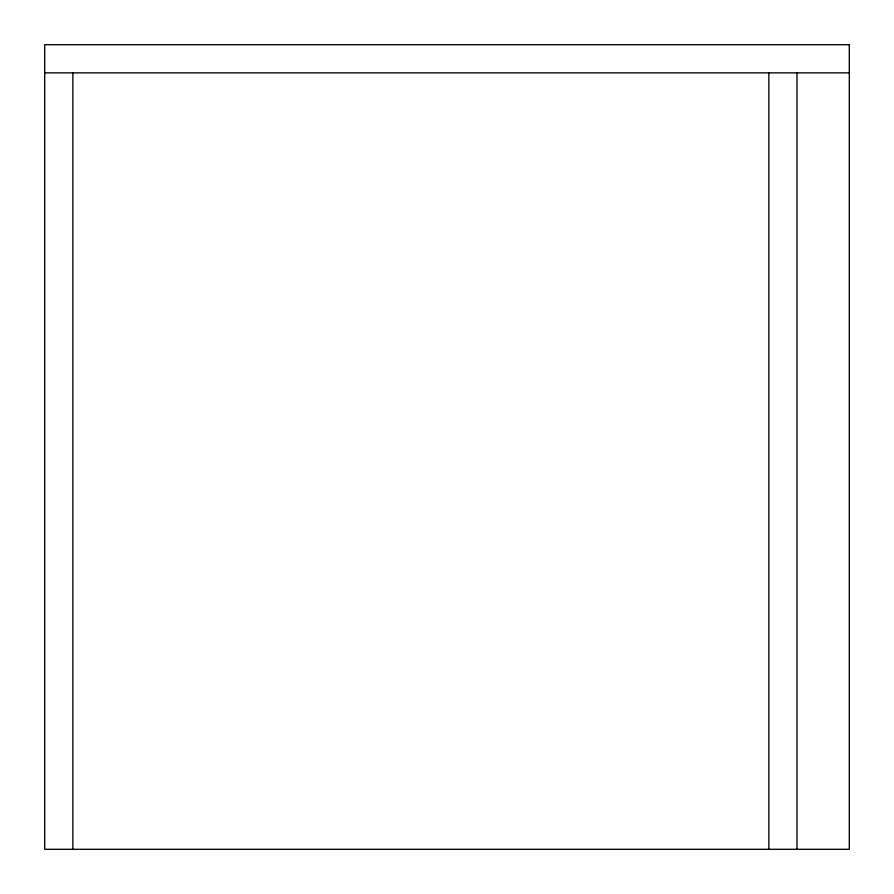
<?xml version="1.0" encoding="UTF-8"?>
<svg xmlns="http://www.w3.org/2000/svg" width="894" height="894" viewBox="0 0 894 894"><rect width="100%" height="100%" fill="white"/><g stroke="black" fill="none" stroke-linecap="round" stroke-linejoin="round"><path stroke-width="1.34" d="M44.7 72.861L849.3 72.861M797.001 72.861L797.001 849.3M768.84 72.861L768.84 849.3M72.861 72.861L72.861 849.3M849.3 44.7L44.7 44.7L44.7 849.3L849.3 849.3L849.3 44.7"/></g></svg>
